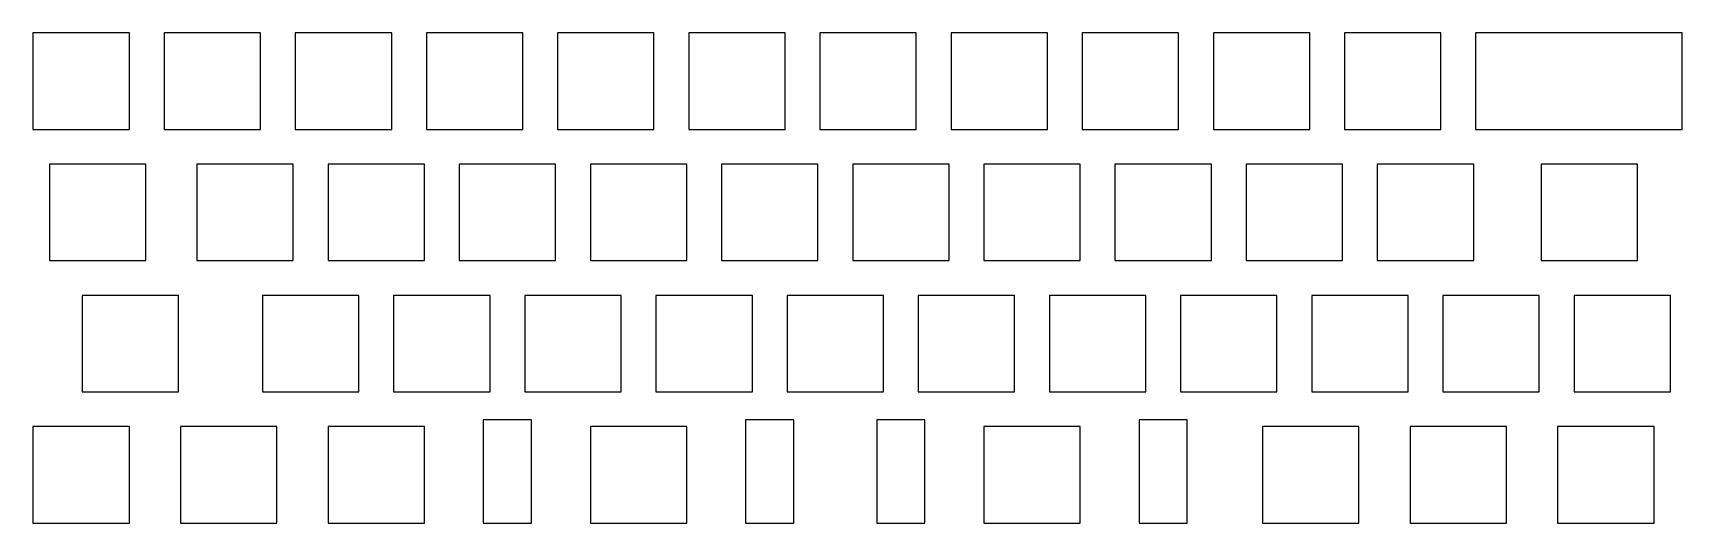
# Model space of a CAD drawing. Header units: millimetres. Extents: x -7 to 233, y -64 to 7.
import ezdxf

# ---------------------------------------------------------------- set-up
doc = ezdxf.new("R2010")
doc.units = ezdxf.units.MM
doc.layers.get('0').update_dxf_attribs({"linetype": 'CONTINUOUS'})

msp = doc.modelspace()

# ---------------------------------------------------------------- linework, layer by layer
for points in [[(7, -7), (7, 7), (-7, 7), (-7, -7)], [(26.05, 7), (12.05, 7), (12.05, -7), (26.05, -7)], [(31.1, -7), (45.1, -7), (45.1, 7), (31.1, 7)], [(50.15, 7), (50.15, -7), (64.15, -7), (64.15, 7)], [(83.2, -7), (83.2, 7), (69.2, 7), (69.2, -7)], [(88.25, -7), (102.25, -7), (102.25, 7), (88.25, 7)], [(107.3, -7), (121.3, -7), (121.3, 7), (107.3, 7)], [(126.35, 7), (126.35, -7), (140.35, -7), (140.35, 7)], [(159.4, 7), (145.4, 7), (145.4, -7), (159.4, -7)], [(164.45, -7), (178.45, -7), (178.45, 7), (164.45, 7)], [(183.5, -7), (197.5, -7), (197.5, 7), (183.5, 7)], [(219.21875, -7), (223.69375, -7), (232.5253, -7), (232.5253, 7), (223.69375, 7), (219.21875, 7), (216.55, 7), (209.69375, 7), (202.55, 7), (202.55, -7), (209.69375, -7), (216.55, -7)], [(9.38125, -26.05), (9.38125, -12.05), (-4.61875, -12.05), (-4.61875, -26.05)], [(30.8125, -12.05), (16.8125, -12.05), (16.8125, -26.05), (30.8125, -26.05)], [(49.8625, -12.05), (35.8625, -12.05), (35.8625, -26.05), (49.8625, -26.05)], [(68.9125, -26.05), (68.9125, -12.05), (54.9125, -12.05), (54.9125, -26.05)], [(73.9625, -26.05), (87.9625, -26.05), (87.9625, -12.05), (73.9625, -12.05)], [(93.0125, -12.05), (93.0125, -26.05), (107.0125, -26.05), (107.0125, -12.05)], [(126.0625, -26.05), (126.0625, -12.05), (112.0625, -12.05), (112.0625, -26.05)], [(145.1125, -26.05), (145.1125, -12.05), (131.1125, -12.05), (131.1125, -26.05)], [(164.1625, -12.05), (150.1625, -12.05), (150.1625, -26.05), (164.1625, -26.05)], [(169.2125, -26.05), (183.2125, -26.05), (183.2125, -12.05), (169.2125, -12.05)], [(188.2625, -26.05), (202.2625, -26.05), (202.2625, -12.05), (188.2625, -12.05)], [(212.075, -26.05), (226.075, -26.05), (226.075, -12.05), (212.075, -12.05)], [(14.14375, -45.1), (14.14375, -31.1), (0.14375, -31.1), (0.14375, -45.1)], [(40.3375, -31.1), (26.3375, -31.1), (26.3375, -45.1), (40.3375, -45.1)], [(59.3875, -31.1), (45.3875, -31.1), (45.3875, -45.1), (59.3875, -45.1)], [(64.4375, -31.1), (64.4375, -45.1), (78.4375, -45.1), (78.4375, -31.1)], [(97.4875, -31.1), (83.4875, -31.1), (83.4875, -45.1), (97.4875, -45.1)], [(102.5375, -45.1), (116.5375, -45.1), (116.5375, -31.1), (102.5375, -31.1)], [(121.5875, -31.1), (121.5875, -45.1), (135.5875, -45.1), (135.5875, -31.1)], [(140.6375, -45.1), (154.6375, -45.1), (154.6375, -31.1), (140.6375, -31.1)], [(159.6875, -31.1), (159.6875, -45.1), (173.6875, -45.1), (173.6875, -31.1)], [(192.7375, -31.1), (178.7375, -31.1), (178.7375, -45.1), (192.7375, -45.1)], [(211.7875, -45.1), (211.7875, -31.1), (197.7875, -31.1), (197.7875, -45.1)], [(216.8375, -31.1), (216.8375, -45.1), (230.8375, -45.1), (230.8375, -31.1)], [(7, -50.15), (-7, -50.15), (-7, -64.15), (7, -64.15)], [(14.43125, -64.15), (28.43125, -64.15), (28.43125, -50.15), (14.43125, -50.15)], [(35.8625, -50.15), (35.8625, -64.15), (49.8625, -64.15), (49.8625, -50.15)], [(65.4125, -49.15), (58.4125, -49.15), (58.4125, -64.15), (65.4125, -64.15)], [(73.9625, -64.15), (87.9625, -64.15), (87.9625, -50.15), (73.9625, -50.15)], [(103.5125, -64.15), (103.5125, -49.15), (96.5125, -49.15), (96.5125, -64.15)], [(115.5625, -64.15), (122.5625, -64.15), (122.5625, -49.15), (115.5625, -49.15)], [(131.1125, -50.15), (131.1125, -64.15), (145.1125, -64.15), (145.1125, -50.15)], [(160.6625, -64.15), (160.6625, -49.15), (153.6625, -49.15), (153.6625, -64.15)], [(185.59375, -50.15), (171.59375, -50.15), (171.59375, -64.15), (185.59375, -64.15)], [(207.025, -50.15), (193.025, -50.15), (193.025, -64.15), (207.025, -64.15)], [(214.45625, -50.15), (214.45625, -64.15), (228.45625, -64.15), (228.45625, -50.15)]]:
    msp.add_lwpolyline(points, close=True)

doc.saveas('drawing.dxf')
